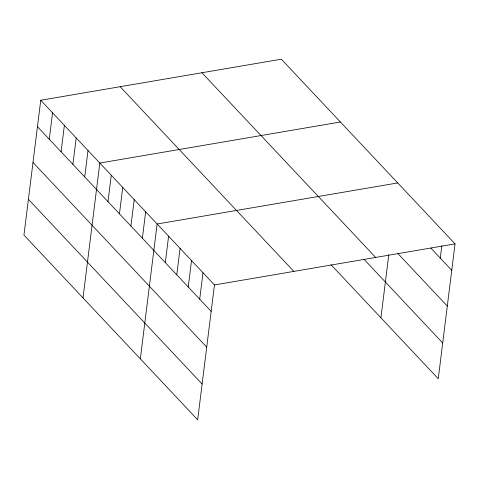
<?xml version="1.0" encoding="UTF-8"?>
<svg xmlns="http://www.w3.org/2000/svg" width="479" height="479" viewBox="0 0 479 479"><rect width="100%" height="100%" fill="white"/><g stroke="black" fill="none" stroke-linecap="round" stroke-linejoin="round"><path stroke-width="0.72" d="M40.745 100.255L23.95 235.111L197.665 419.802L214.466 284.945L40.745 100.255L281.335 59.198L455.05 243.889L438.255 378.745L331.079 264.797M49.271 139.239L52.558 112.816M61.078 151.795L64.372 125.372M72.892 164.357L76.185 137.934M84.705 176.913L87.998 150.49M83.011 297.902L99.812 163.052L340.395 121.995M107.985 201.665L111.278 175.242M119.451 213.85L122.744 187.433M130.917 226.04L134.204 199.617M142.383 238.231L145.67 211.808M140.341 358.855L157.136 223.998L397.726 182.942M165.309 262.612L168.602 236.189M176.775 274.802L180.068 248.379M188.241 286.993L191.534 260.57M199.707 299.177L203 272.761M380.925 317.799L388.78 254.732M440.291 258.121L441.848 245.649M214.466 284.945L455.05 243.889M430.825 248.056L451.757 270.312M397.953 253.625L447.302 306.093M201.94 72.748L375.656 257.439M363.95 259.223L442.71 342.964M120.139 86.705L293.855 271.401M37.458 126.678L211.173 311.368M32.997 162.459L206.718 347.149M28.405 199.324L202.126 384.02"/></g></svg>
